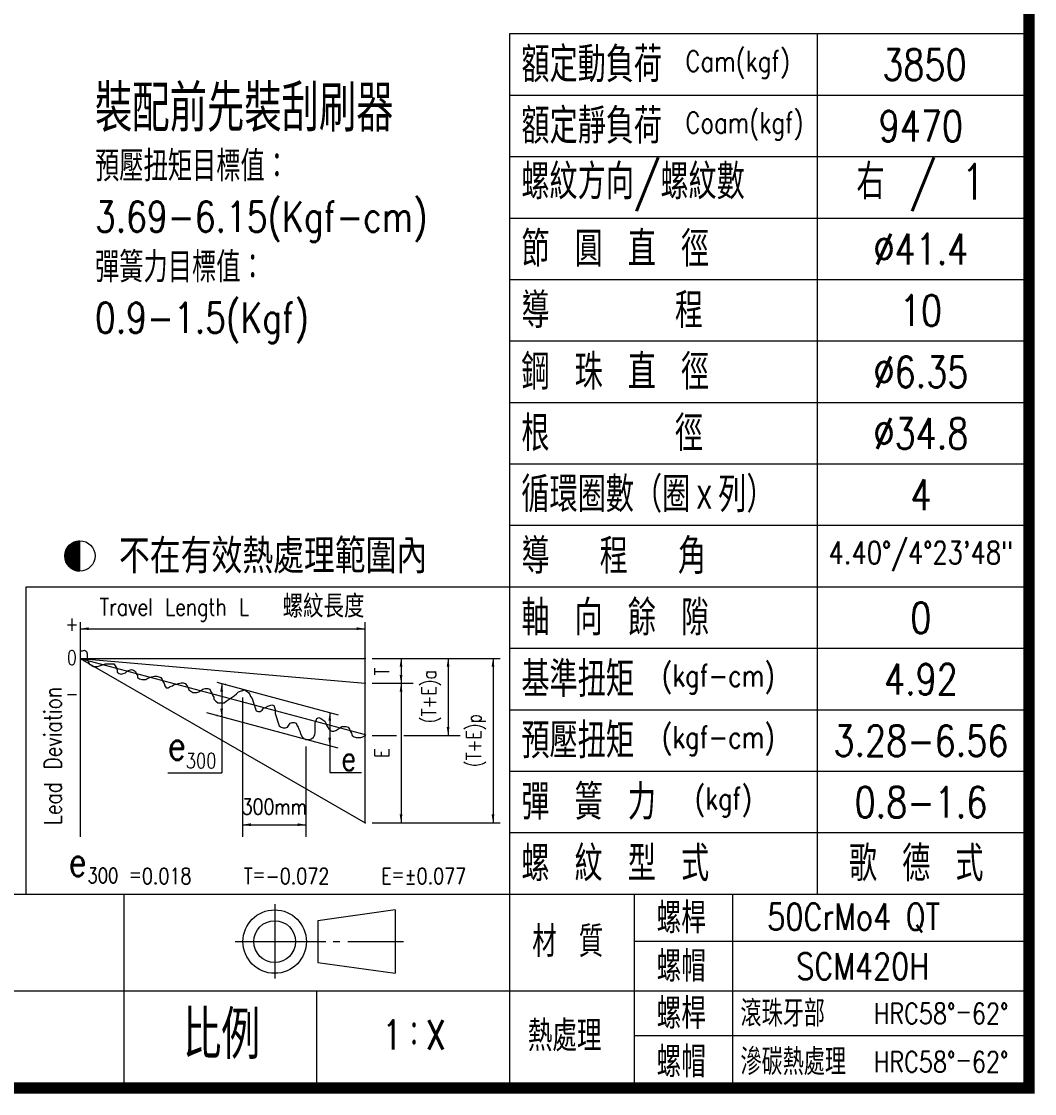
# Model space of a CAD drawing. Header units: millimetres. Extents: x 3359 to 4072, y -360 to 145.
# Drawn here: x 3861.8 to 4072.3, y -359.9 to -137.2 of the extents above; entities that cross this region are included whole.
import ezdxf
from ezdxf.enums import TextEntityAlignment as Align

# ---------------------------------------------------------------- set-up
doc = ezdxf.new("R2010")
doc.units = ezdxf.units.MM
doc.header["$LTSCALE"] = 10
doc.layers.get('0').update_dxf_attribs({"linetype": 'CONTINUOUS'})
for name, color, linetype, lineweight in [('str', 7, 'CONTINUOUS', 25), ('txt', 3, 'CONTINUOUS', 9), ('標籤(紅)', 2, 'CONTINUOUS', 30), ('標籤(黑)', 64, 'CONTINUOUS', 30)]:
    doc.layers.add(name, color=color, linetype=linetype, lineweight=lineweight)
doc.styles.add('SIMPLEX', font='SIMPLEX.shx', dxfattribs={"width": 0.8, "height": 6.3, "bigfont": 'chineset.shx'})
doc.styles.add('SIMPLEX2', font='txt.shx', dxfattribs={"width": 0.8, "height": 7.6, "bigfont": 'chineset.shx'})
doc.styles.get("Standard").update_dxf_attribs({"font": 'TXT', "width": 0.8, "bigfont": 'CHINESET'})
doc.styles.add('STANDARD0.8', font='txt.shx', dxfattribs={"width": 0.8, "height": 1.388794, "bigfont": 'chineset.shx'})

# ---------------------------------------------------------------- blocks, each defined once
blk = doc.blocks.new('*X64')
at = {"color": 0}
for p, q in [((509.05, 87.85), (512.19, 87.85)), ((509.09, 87.9), (512.19, 87.9)), ((509.13, 87.95), (512.19, 87.95)), ((509.18, 88), (512.19, 88)), ((509.22, 88.05), (512.19, 88.05)), ((509.27, 88.1), (512.19, 88.1)), ((509.31, 88.15), (512.19, 88.15)), ((509.36, 88.2), (512.19, 88.2)), ((509.41, 88.25), (512.19, 88.25)), ((509.47, 88.3), (512.19, 88.3)), ((509.52, 88.35), (512.19, 88.35)), ((509.58, 88.4), (512.19, 88.4)), ((509.64, 88.45), (512.19, 88.45)), ((509.7, 88.5), (512.19, 88.5)), ((509.76, 88.55), (512.19, 88.55)), ((509.83, 88.6), (512.19, 88.6)), ((509.9, 88.65), (512.19, 88.65)), ((509.97, 88.7), (512.19, 88.7)), ((510.05, 88.75), (512.19, 88.75)), ((510.13, 88.8), (512.19, 88.8)), ((510.22, 88.85), (512.19, 88.85)), ((510.31, 88.9), (512.19, 88.9)), ((510.41, 88.95), (512.19, 88.95)), ((510.51, 89), (512.19, 89)), ((510.62, 89.05), (512.19, 89.05)), ((510.75, 89.1), (512.19, 89.1)), ((510.89, 89.15), (512.19, 89.15)), ((511.04, 89.2), (512.19, 89.2)), ((511.22, 89.25), (512.19, 89.25)), ((511.45, 89.3), (512.19, 89.3)), ((511.81, 89.35), (512.19, 89.35)), ((508.19, 85.6), (512.19, 85.6)), ((508.19, 85.55), (512.19, 85.55)), ((508.19, 85.5), (512.19, 85.5)), ((508.19, 85.45), (512.19, 85.45)), ((508.19, 85.4), (512.19, 85.4)), ((508.19, 85.35), (512.19, 85.35)), ((508.19, 85.3), (512.19, 85.3)), ((508.19, 85.25), (512.19, 85.25)), ((508.19, 85.2), (512.19, 85.2)), ((508.19, 85.15), (512.19, 85.15)), ((508.2, 85.7), (512.19, 85.7)), ((508.2, 85.65), (512.19, 85.65)), ((508.2, 85.1), (512.19, 85.1)), ((508.2, 85.05), (512.19, 85.05)), ((508.21, 85.8), (512.19, 85.8)), ((508.21, 85.75), (512.19, 85.75)), ((508.22, 85.9), (512.19, 85.9)), ((508.22, 85.85), (512.19, 85.85)), ((508.23, 85.95), (512.19, 85.95)), ((508.24, 86), (512.19, 86)), ((508.25, 86.1), (512.19, 86.1)), ((508.25, 86.05), (512.19, 86.05)), ((508.26, 86.15), (512.19, 86.15)), ((508.27, 86.2), (512.19, 86.2)), ((508.29, 86.25), (512.19, 86.25)), ((508.3, 86.3), (512.19, 86.3)), ((508.31, 86.35), (512.19, 86.35)), ((508.32, 86.4), (512.19, 86.4)), ((508.34, 86.45), (512.19, 86.45)), ((508.35, 86.5), (512.19, 86.5)), ((508.37, 86.55), (512.19, 86.55)), ((508.38, 86.6), (512.19, 86.6)), ((508.4, 86.65), (512.19, 86.65)), ((508.42, 86.7), (512.19, 86.7)), ((508.43, 86.75), (512.19, 86.75)), ((508.45, 86.8), (512.19, 86.8)), ((508.47, 86.85), (512.19, 86.85)), ((508.49, 86.9), (512.19, 86.9)), ((508.51, 86.95), (512.19, 86.95)), ((508.54, 87), (512.19, 87)), ((508.56, 87.05), (512.19, 87.05)), ((508.58, 87.1), (512.19, 87.1)), ((508.61, 87.15), (512.19, 87.15)), ((508.63, 87.2), (512.19, 87.2)), ((508.66, 87.25), (512.19, 87.25)), ((508.68, 87.3), (512.19, 87.3)), ((508.71, 87.35), (512.19, 87.35)), ((508.74, 87.4), (512.19, 87.4)), ((508.77, 87.45), (512.19, 87.45)), ((508.8, 87.5), (512.19, 87.5)), ((508.83, 87.55), (512.19, 87.55)), ((508.87, 87.6), (512.19, 87.6)), ((508.9, 87.65), (512.19, 87.65)), ((508.94, 87.7), (512.19, 87.7)), ((508.97, 87.75), (512.19, 87.75)), ((509.01, 87.8), (512.19, 87.8)), ((508.2, 85), (512.19, 85)), ((508.21, 84.95), (512.19, 84.95)), ((508.21, 84.9), (512.19, 84.9)), ((508.22, 84.85), (512.19, 84.85)), ((508.23, 84.8), (512.19, 84.8)), ((508.23, 84.75), (512.19, 84.75)), ((508.24, 84.7), (512.19, 84.7)), ((508.25, 84.65), (512.19, 84.65)), ((508.26, 84.6), (512.19, 84.6)), ((508.27, 84.55), (512.19, 84.55)), ((508.28, 84.5), (512.19, 84.5)), ((508.29, 84.45), (512.19, 84.45)), ((508.31, 84.4), (512.19, 84.4)), ((508.32, 84.35), (512.19, 84.35)), ((508.33, 84.3), (512.19, 84.3)), ((508.35, 84.25), (512.19, 84.25)), ((508.36, 84.2), (512.19, 84.2)), ((508.38, 84.15), (512.19, 84.15)), ((508.39, 84.1), (512.19, 84.1)), ((508.41, 84.05), (512.19, 84.05)), ((508.43, 84), (512.19, 84)), ((508.45, 83.95), (512.19, 83.95)), ((508.47, 83.9), (512.19, 83.9)), ((508.49, 83.85), (512.19, 83.85)), ((508.51, 83.8), (512.19, 83.8)), ((508.53, 83.75), (512.19, 83.75)), ((508.55, 83.7), (512.19, 83.7)), ((508.57, 83.65), (512.19, 83.65)), ((508.6, 83.6), (512.19, 83.6)), ((508.62, 83.55), (512.19, 83.55)), ((508.65, 83.5), (512.19, 83.5)), ((508.68, 83.45), (512.19, 83.45)), ((508.7, 83.4), (512.19, 83.4)), ((508.73, 83.35), (512.19, 83.35)), ((508.76, 83.3), (512.19, 83.3)), ((508.79, 83.25), (512.19, 83.25)), ((508.83, 83.2), (512.19, 83.2)), ((508.86, 83.15), (512.19, 83.15)), ((508.89, 83.1), (512.19, 83.1)), ((508.93, 83.05), (512.19, 83.05)), ((508.96, 83), (512.19, 83)), ((509, 82.95), (512.19, 82.95)), ((509.04, 82.9), (512.19, 82.9)), ((509.08, 82.85), (512.19, 82.85)), ((509.12, 82.8), (512.19, 82.8)), ((509.16, 82.75), (512.19, 82.75)), ((509.21, 82.7), (512.19, 82.7)), ((509.25, 82.65), (512.19, 82.65)), ((509.3, 82.6), (512.19, 82.6)), ((509.35, 82.55), (512.19, 82.55)), ((509.4, 82.5), (512.19, 82.5)), ((509.45, 82.45), (512.19, 82.45)), ((509.5, 82.4), (512.19, 82.4)), ((509.56, 82.35), (512.19, 82.35)), ((509.62, 82.3), (512.19, 82.3)), ((509.68, 82.25), (512.19, 82.25)), ((509.74, 82.2), (512.19, 82.2)), ((509.81, 82.15), (512.19, 82.15)), ((509.88, 82.1), (512.19, 82.1)), ((509.95, 82.05), (512.19, 82.05)), ((510.03, 82), (512.19, 82)), ((510.11, 81.95), (512.19, 81.95)), ((510.19, 81.9), (512.19, 81.9)), ((510.28, 81.85), (512.19, 81.85)), ((510.38, 81.8), (512.19, 81.8)), ((510.48, 81.75), (512.19, 81.75)), ((510.59, 81.7), (512.19, 81.7)), ((510.71, 81.65), (512.19, 81.65)), ((510.84, 81.6), (512.19, 81.6)), ((510.99, 81.55), (512.19, 81.55)), ((511.17, 81.5), (512.19, 81.5)), ((511.38, 81.45), (512.19, 81.45)), ((511.68, 81.4), (512.19, 81.4))]:
    blk.add_line(p, q, dxfattribs=at)
blk = doc.blocks.new('Heat-sign-1')
at = {"color": 3}
blk.add_line((0.289, -0.16), (0.289, 0.25), dxfattribs=at)
blk.add_circle((0.289, 0.045), 0.205, dxfattribs=at)
at = {"color": 3, "xscale": 0.05123695244440038, "yscale": 0.05123695244440038, "zscale": 0.05123695244440038}
blk.add_blockref('*X64', (-25.954, -4.329), dxfattribs=at)
at = {"color": 3, "width": 0.9}
blk.add_text('不在有效熱處理範圍內', height=0.4638, dxfattribs=at).set_placement((0.818, -0.191))
blk = doc.blocks.new('e300-1')
at = {"color": 3}
for p, q in [((0.4071, -0.2626), (0.4071, -1.8633)), ((2.5321, -1.7586), (2.5321, -0.2626)), ((0.4071, -0.4768), (0.4231, -0.4768)), ((0.4231, -0.4768), (0.4383, -0.4718)), ((0.4383, -0.4718), (0.4536, -0.4819)), ((0.4071, -0.5317), (2.5321, -1.7586)), ((0.4071, -0.5317), (2.5321, -1.1011)), ((0.4071, -0.5317), (2.5321, -0.7176)), ((0.4071, -0.5317), (2.5321, -0.5317)), ((0.4536, -0.4819), (0.4587, -0.4972)), ((0.4587, -0.4972), (0.4587, -0.5429)), ((0.4587, -0.5429), (0.4688, -0.5581)), ((0.4688, -0.5581), (0.4739, -0.5733)), ((0.4739, -0.5733), (0.5044, -0.5936)), ((0.5044, -0.5936), (0.5349, -0.5936)), ((0.5349, -0.5936), (0.5501, -0.5886)), ((0.5501, -0.5886), (0.5654, -0.5835)), ((0.5654, -0.5835), (0.5806, -0.5784)), ((0.5806, -0.5784), (0.5959, -0.5733)), ((0.5959, -0.5733), (0.6569, -0.5733)), ((0.6569, -0.5733), (0.667, -0.5886)), ((0.667, -0.5886), (0.6772, -0.6038)), ((0.6772, -0.6038), (0.6823, -0.619)), ((0.6823, -0.619), (0.6823, -0.6343)), ((0.6823, -0.6343), (0.6975, -0.6444)), ((0.728, -0.6444), (0.7433, -0.6393)), ((0.7433, -0.6393), (0.7585, -0.6241)), ((0.7585, -0.6241), (0.7737, -0.619)), ((0.7737, -0.619), (0.789, -0.614)), ((0.789, -0.614), (0.8042, -0.619)), ((0.8042, -0.619), (0.8195, -0.6292)), ((0.8195, -0.6292), (0.8246, -0.6444)), ((0.6975, -0.6444), (0.7128, -0.6495)), ((0.7128, -0.6495), (0.728, -0.6444)), ((0.8246, -0.6444), (0.8347, -0.6597)), ((0.8347, -0.6597), (0.8347, -0.6749)), ((0.8347, -0.6749), (0.85, -0.685)), ((0.85, -0.685), (0.8652, -0.6901)), ((0.8652, -0.6901), (0.8957, -0.6901)), ((0.8957, -0.6901), (0.911, -0.68)), ((0.911, -0.68), (0.9262, -0.6749)), ((0.9262, -0.6749), (0.9414, -0.6698)), ((0.9414, -0.6698), (0.9618, -0.6647)), ((0.9618, -0.6647), (0.977, -0.6647)), ((0.977, -0.6647), (0.9923, -0.6698)), ((0.9923, -0.6698), (1.0075, -0.6749)), ((1.0075, -0.6749), (1.0177, -0.6901)), ((1.0177, -0.6901), (1.0228, -0.7054)), ((1.0228, -0.7054), (1.0329, -0.7206)), ((1.1396, -0.7206), (1.16, -0.7155)), ((1.16, -0.7155), (1.1752, -0.7155)), ((1.1752, -0.7155), (1.1905, -0.7206)), ((1.4251, -0.7107), (2.3322, -0.9537)), ((1.0329, -0.7206), (1.038, -0.7358)), ((1.038, -0.7358), (1.0482, -0.7511)), ((1.0482, -0.7511), (1.0634, -0.7511)), ((1.0634, -0.7511), (1.0787, -0.7409)), ((1.0787, -0.7409), (1.0939, -0.7358)), ((1.0939, -0.7358), (1.1091, -0.7257)), ((1.1091, -0.7257), (1.1244, -0.7257)), ((1.1244, -0.7257), (1.1396, -0.7206)), ((1.1905, -0.7206), (1.2057, -0.7358)), ((1.2057, -0.7358), (1.2108, -0.7511)), ((1.2108, -0.7511), (1.2159, -0.7663)), ((1.2159, -0.7663), (1.2311, -0.7764)), ((1.2311, -0.7764), (1.2464, -0.7866)), ((1.2464, -0.7866), (1.2768, -0.7866)), ((1.2768, -0.7866), (1.2921, -0.7815)), ((1.2921, -0.7815), (1.3226, -0.7612)), ((1.3226, -0.7612), (1.3378, -0.7561)), ((1.3378, -0.7561), (1.3582, -0.7561)), ((1.3582, -0.7561), (1.3734, -0.7612)), ((1.3734, -0.7612), (1.3785, -0.7764)), ((1.3785, -0.7764), (1.3887, -0.7917)), ((1.3887, -0.7917), (1.3937, -0.8069)), ((1.5564, -0.812), (1.5716, -0.7968)), ((1.5716, -0.7968), (1.5868, -0.7815)), ((1.5868, -0.7815), (1.6021, -0.7764)), ((1.6021, -0.7764), (1.6173, -0.7714)), ((1.6173, -0.7714), (1.6326, -0.7663)), ((1.6326, -0.7663), (1.6478, -0.7764)), ((1.6478, -0.7764), (1.6631, -0.7866)), ((1.6631, -0.7866), (1.6732, -0.8018)), ((1.3937, -0.8069), (1.4039, -0.8221)), ((1.4039, -0.8221), (1.4039, -0.8374)), ((1.4039, -0.8374), (1.4191, -0.8526)), ((1.4191, -0.8526), (1.4344, -0.8628)), ((1.4344, -0.8628), (1.4801, -0.8628)), ((1.4801, -0.8628), (1.4954, -0.8526)), ((1.4954, -0.8526), (1.5106, -0.8425)), ((1.5106, -0.8425), (1.5564, -0.812)), ((1.6732, -0.8018), (1.6783, -0.8171)), ((1.6783, -0.8171), (1.6885, -0.8323)), ((1.6885, -0.8323), (1.6986, -0.8628)), ((1.6986, -0.8628), (1.7037, -0.878)), ((1.7037, -0.878), (1.7088, -0.8932)), ((1.8206, -0.8831), (1.8359, -0.878)), ((1.8359, -0.878), (1.8511, -0.8831)), ((2.3314, -1.2013), (1.3504, -0.9384)), ((1.7088, -0.8932), (1.7139, -0.9085)), ((1.7139, -0.9085), (1.719, -0.9237)), ((1.719, -0.9237), (1.7342, -0.9288)), ((1.7342, -0.9288), (1.7495, -0.9288)), ((1.7495, -0.9288), (1.7647, -0.9186)), ((1.7647, -0.9186), (1.7749, -0.9034)), ((1.7749, -0.9034), (1.7901, -0.8983)), ((1.7901, -0.8983), (1.8054, -0.8882)), ((1.8054, -0.8882), (1.8206, -0.8831)), ((1.8511, -0.8831), (1.8562, -0.8983)), ((1.8562, -0.8983), (1.8613, -0.9135)), ((1.8613, -0.9135), (1.8613, -0.944)), ((1.8613, -0.944), (1.8663, -0.9592)), ((1.8663, -0.9592), (1.8714, -0.9745)), ((1.8714, -0.9745), (1.8816, -1.0049)), ((1.8816, -1.0049), (1.8867, -1.0202)), ((1.8867, -1.0202), (1.8918, -1.0354)), ((1.8918, -1.0354), (1.907, -1.0456)), ((1.9527, -1.0456), (1.9629, -1.0303)), ((1.9629, -1.0303), (1.9731, -1.0151)), ((1.9731, -1.0151), (1.9883, -1.01)), ((1.9883, -1.01), (2.0036, -1.01)), ((2.0036, -1.01), (2.0188, -1.0151)), ((2.0188, -1.0151), (2.0239, -1.0303)), ((2.0239, -1.0303), (2.034, -1.0456)), ((2.1611, -1.01), (2.1662, -0.9948)), ((2.1611, -1.083), (2.1611, -1.01)), ((2.1662, -0.9948), (2.1713, -0.9796)), ((2.1713, -0.9796), (2.1865, -0.9745)), ((2.1865, -0.9745), (2.2017, -0.9796)), ((2.2017, -0.9796), (2.2322, -0.9999)), ((2.2322, -0.9999), (2.2424, -1.0202)), ((2.2424, -1.0202), (2.2475, -1.0354)), ((2.2475, -1.0354), (2.2576, -1.0506)), ((1.907, -1.0456), (1.9222, -1.0506)), ((1.9222, -1.0506), (1.9375, -1.0506)), ((1.9375, -1.0506), (1.9527, -1.0456)), ((2.034, -1.0456), (2.0391, -1.0608)), ((2.0391, -1.0608), (2.0442, -1.076)), ((2.0442, -1.076), (2.0524, -1.1006)), ((2.2576, -1.0506), (2.2678, -1.0659)), ((2.2678, -1.0659), (2.2831, -1.076)), ((2.2831, -1.076), (2.2983, -1.076)), ((2.2983, -1.076), (2.3135, -1.071)), ((2.3135, -1.071), (2.344, -1.0506)), ((2.344, -1.0506), (2.3593, -1.0405)), ((2.3593, -1.0405), (2.3898, -1.0405)), ((2.3898, -1.0405), (2.405, -1.0456)), ((2.405, -1.0456), (2.4152, -1.0608)), ((2.4152, -1.0608), (2.4203, -1.076)), ((2.4203, -1.076), (2.4304, -1.0913)), ((2.4304, -1.0913), (2.4355, -1.1065)), ((2.4355, -1.1065), (2.4508, -1.1167)), ((2.4508, -1.1167), (2.466, -1.1217)), ((2.5016, -1.1217), (2.5168, -1.1167)), ((2.5168, -1.1167), (2.5321, -1.1065)), ((2.5321, -1.1065), (2.5371, -1.1014)), ((2.466, -1.1217), (2.5016, -1.1217)), ((1.0592, -1.3863), (1.4631, -1.3863)), ((2.27, -1.3844), (2.5058, -1.3844))]:
    blk.add_line(p, q, dxfattribs=at)
at = {"color": 3, "linetype": 'ByBlock'}
for p, q in [((0.4071, -0.3108), (2.5321, -0.3108)), ((2.5857, -0.5317), (3.5406, -0.5317)), ((2.8009, -0.5317), (2.8009, -0.7176)), ((3.1522, -0.5317), (3.1522, -1.1065)), ((3.4871, -0.5317), (3.4871, -1.7586)), ((2.5857, -0.7176), (2.8903, -0.7176)), ((2.8009, -0.7176), (2.8009, -1.7586)), ((1.4631, -0.7209), (1.4631, -1.3863)), ((1.6173, -0.825), (1.6173, -1.863)), ((2.8009, -0.8427), (2.8009, -0.9679)), ((2.27, -0.9381), (2.27, -1.3844)), ((2.5857, -1.1065), (2.7679, -1.1065)), ((2.822, -1.1065), (3.2416, -1.1065)), ((2.0909, -1.1905), (2.0909, -1.863)), ((2.5857, -1.7586), (3.5406, -1.7586)), ((1.6173, -1.7736), (2.0909, -1.7736))]:
    blk.add_line(p, q, dxfattribs=at)
at = {"color": 3}
blk.add_arc((2.1053, -1.083), 0.0558, 198.44847, 0, dxfattribs=at)
at = {"color": 3, "linetype": 'ByBlock'}
for p in [(2.5321, -0.5317), (2.5321, -0.5317), (2.5321, -0.5317), (2.5321, -0.7176), (2.5321, -0.7176), (2.8009, -0.7176), (2.8009, -0.7176), (1.4903, -0.7282), (1.6173, -0.7714), (1.4283, -0.9593), (1.4631, -0.9593), (2.5321, -1.1065), (3.1522, -1.1065), (2.0909, -1.1369), (2.5321, -1.7586), (2.5321, -1.7586), (2.8009, -1.7586), (3.4871, -1.7586), (2.0909, -1.7736)]:
    blk.add_point(p, dxfattribs=at)
for points in [[(0.4696, -0.3004), (0.4696, -0.3212), (0.4071, -0.3108)], [(2.4695, -0.3004), (2.4695, -0.3212), (2.5321, -0.3108)], [(2.8114, -0.5943), (2.7905, -0.5943), (2.8009, -0.5317)], [(3.1418, -0.5943), (3.1627, -0.5943), (3.1522, -0.5317)], [(3.4767, -0.5943), (3.4975, -0.5943), (3.4871, -0.5317)], [(1.4726, -0.7806), (1.4518, -0.7806), (1.4622, -0.718)], [(2.7905, -0.655), (2.8114, -0.655), (2.8009, -0.7176)], [(2.7905, -0.7802), (2.8114, -0.7802), (2.8009, -0.7176)], [(1.4723, -0.9067), (1.4515, -0.9067), (1.4619, -0.9692)], [(2.2795, -0.9978), (2.2587, -0.9978), (2.2691, -0.9353)], [(3.1418, -1.0439), (3.1627, -1.0439), (3.1522, -1.1065)], [(2.2792, -1.1239), (2.2583, -1.1239), (2.2688, -1.1865)], [(2.7905, -1.696), (2.8114, -1.696), (2.8009, -1.7586)], [(3.4767, -1.696), (3.4975, -1.696), (3.4871, -1.7586)], [(1.6799, -1.7632), (1.6799, -1.7841), (1.6173, -1.7736)], [(2.0283, -1.7632), (2.0283, -1.7841), (2.0909, -1.7736)]]:
    blk.add_solid(points, dxfattribs=at)
at = {"color": 3, "width": 0.9}
blk.add_text('螺紋長度', height=0.16962, dxfattribs=at).set_placement((1.917, -0.2279))
at = {"color": 3, "linetype": 'ByBlock', "width": 0.8}
for s, height, p in [('Travel Length L', 0.128705, (1.1091, -0.1484)), ('300mm', 0.11798, (1.8552, -1.6389))]:
    blk.add_text(s, height=height, dxfattribs=at).set_placement(p, align=Align.MIDDLE_CENTER)
for s, p in [('+', (0.3445, -0.2733)), ('0', (0.3445, -0.5265)), ('-', (0.3445, -0.7937))]:
    blk.add_text(s, height=0.1073, dxfattribs=at).set_placement(p, align=Align.MIDDLE)
for s, height, p in [('T', 0.1073, (2.6579, -0.6297)), ('(T+E)a', 0.10725, (3.0092, -0.8172)), ('(T+E)p', 0.10725, (3.3441, -1.1451)), ('E', 0.1073, (2.6579, -1.2381))]:
    blk.add_text(s, height=height, rotation=90, dxfattribs=at).set_placement(p, align=Align.MIDDLE_CENTER)
blk.add_text('Lead Deviation', height=0.128705, rotation=90, dxfattribs=at).set_placement((0.1991, -1.2609), align=Align.MIDDLE)
at = {"color": 3, "width": 0.8}
for s, height, p in [('e', 0.2145, (1.1942, -1.1827)), ('300', 0.11154, (1.4231, -1.296)), ('e', 0.1788, (2.4655, -1.2794))]:
    blk.add_text(s, height=height, dxfattribs=at).set_placement(p, align=Align.MIDDLE_RIGHT)
blk = doc.blocks.new('The-third-1')
at = {"color": 3}
for p, q in [((0.02, 7.21), (0.02, -7.12)), ((23.29, 6.13), (8.37, 4.04)), ((23.29, 6.13), (23.29, -6.11)), ((8.37, 4.04), (8.37, -4.02)), ((-7.63, 0.01), (9.87, 0.01)), ((11.33, 0.01), (12.58, 0.01)), ((14.16, 0.01), (24.88, 0.01)), ((8.37, -4.02), (23.29, -6.11))]:
    blk.add_line(p, q, dxfattribs=at)
for radius in [6.12, 4.03]:
    blk.add_circle((0.02, 0.01), radius, dxfattribs=at)
blk = doc.blocks.new('e300-sign-1')
at = {"color": 3, "width": 0.8}
for s, height, p in [('e', 0.1943, (0.1103, 0.0405)), ('300', 0.10103, (0.3241, -0.0523))]:
    blk.add_text(s, height=height, dxfattribs=at).set_placement(p, align=Align.MIDDLE_RIGHT)

msp = doc.modelspace()

# ---------------------------------------------------------------- linework, layer by layer
at = {"layer": 'str', "const_width": 2.3646}
msp.add_lwpolyline([(3359.946, -358.7646), (4071.1006, -358.7646), (4071.1006, 144.1233), (3359.946, 144.1233)], close=True, dxfattribs=at)
msp.add_lwpolyline([(3359.946, -358.7646), (4071.1006, -358.7646), (4071.1006, 144.1233), (3359.946, 144.1233)], close=True, dxfattribs=at)
at = {"layer": 'txt'}
for p, q in [((4071.1006, -139.7853), (3963.2176, -139.7853)), ((3963.2176, -139.7853), (3963.2176, -358.7646)), ((4071.1006, -139.7853), (3963.2176, -139.7853)), ((3963.2176, -139.7853), (3963.2176, -358.7646)), ((4027.1855, -318.5675), (4027.1855, -139.7853)), ((4027.1855, -318.5675), (4027.1855, -139.7853)), ((4071.1006, -152.5555), (3963.2176, -152.5555)), ((4071.1006, -152.5555), (3963.2176, -152.5555)), ((4071.1006, -165.3256), (3963.2176, -165.3256)), ((4071.1006, -165.3256), (3963.2176, -165.3256)), ((4071.1006, -178.0958), (3963.2176, -178.0958)), ((4071.1006, -178.0958), (3963.2176, -178.0958)), ((4071.1006, -190.8659), (3963.2176, -190.8659)), ((4071.1006, -190.8659), (3963.2176, -190.8659)), ((4071.1006, -203.6361), (3963.2176, -203.6361)), ((4071.1006, -203.6361), (3963.2176, -203.6361)), ((4071.1006, -216.4063), (3963.2176, -216.4063)), ((4071.1006, -216.4063), (3963.2176, -216.4063)), ((4071.1006, -229.1764), (3963.2176, -229.1764)), ((4071.1006, -229.1764), (3963.2176, -229.1764)), ((4071.1006, -241.9466), (3963.2176, -241.9466)), ((4071.1006, -241.9466), (3963.2176, -241.9466)), ((4071.1006, -254.7167), (3862.6975, -254.7167)), ((3862.6975, -254.7167), (3862.6975, -318.5675)), ((4071.1006, -254.7167), (3862.6975, -254.7167)), ((3862.6975, -254.7167), (3862.6975, -318.5675)), ((4071.1006, -267.4869), (3963.2176, -267.4869)), ((4071.1006, -267.4869), (3963.2176, -267.4869)), ((4071.1006, -280.257), (3963.2176, -280.257)), ((4071.1006, -280.257), (3963.2176, -280.257)), ((4071.1006, -293.0272), (3963.2176, -293.0272)), ((4071.1006, -293.0272), (3963.2176, -293.0272)), ((4071.1006, -305.7974), (3963.2176, -305.7974)), ((4071.1006, -305.7974), (3963.2176, -305.7974)), ((4071.1006, -318.5675), (3629.4465, -318.5675)), ((4071.1006, -318.5675), (3629.4465, -318.5675)), ((3883.1171, -358.7646), (3883.1171, -318.5675)), ((3883.1171, -358.7646), (3883.1171, -318.5675)), ((3989.1817, -358.7646), (3989.1817, -318.5675)), ((3989.1817, -358.7646), (3989.1817, -318.5675)), ((4009.6229, -358.7646), (4009.6229, -318.5675)), ((4009.6229, -358.7646), (4009.6229, -318.5675)), ((4071.1006, -328.3874), (3989.1818, -328.3874)), ((4071.1006, -328.3874), (3989.1818, -328.3874)), ((4071.1006, -338.666), (3779.4911, -338.666)), ((4071.1006, -338.666), (3779.4911, -338.666)), ((3923.1674, -358.7646), (3923.1674, -338.666)), ((3923.1674, -358.7646), (3923.1674, -338.666)), ((4071.1006, -347.975), (3989.1818, -347.975)), ((4071.1006, -347.975), (3989.1818, -347.975))]:
    msp.add_line(p, q, dxfattribs=at)

# ---------------------------------------------------------------- block references
for name, p, xscale, yscale, zscale in [('Heat-sign-1', (3869.5133, -248.9293), 15.34307897053768, 15.34307897053768, 15.34307897053768), ('Heat-sign-1', (3869.5133, -248.9293), 15.34307897053768, 15.34307897053768, 15.34307897053768), ('e300-1', (3862.6975, -254.7167), 27.83738729001804, 27.83738729001804, 27.83738729001804), ('e300-1', (3862.6975, -254.7167), 27.83738729001804, 27.83738729001804, 27.83738729001804), ('e300-sign-1', (3871.9157, -313.0221), 30.93035446055838, 30.93035446055838, 30.93035446055838), ('e300-sign-1', (3871.9157, -313.0221), 30.93035446055838, 30.93035446055838, 30.93035446055838), ('The-third-1', (3914.3884, -328.3821), 1.077052759085881, 1.077052759085881, 1.077052759085881), ('The-third-1', (3914.3884, -328.3821), 1.077052759085881, 1.077052759085881, 1.077052759085881)]:
    msp.add_blockref(name, p, dxfattribs=dict(at, xscale=xscale, yscale=yscale, zscale=zscale))

# ---------------------------------------------------------------- texts
at = {"layer": 'str', "char_height": 4.33595, "attachment_point": 4, "style": 'SIMPLEX'}
for s, insert, width in [('Cam(kgf)', (3999.7552, -146.1704), 29.834359), ('Cam(kgf)', (3999.7552, -146.1704), 29.834359), ('Coam(kgf)', (3999.7552, -158.9405), 31.40527), ('Coam(kgf)', (3999.7552, -158.9405), 31.40527)]:
    msp.add_mtext(s, dxfattribs=dict(at, insert=insert, width=width))
at = {"layer": 'txt', "style": 'SIMPLEX', "width": 0.8}
msp.add_text('3850', height=6.38802, dxfattribs=at).set_placement((4040.6462, -149.3644))
at = {"layer": 'txt'}
for s, insert, char_height, width, attachment_point in [('額定動負荷', (3965.6704, -146.1704), 7.30641, 37.381246, 4), ('額定動負荷', (3965.6704, -146.1704), 7.30641, 37.381246, 4), ('額定靜負荷', (3965.6704, -158.9405), 7.30641, 37.381246, 4), ('額定靜負荷', (3965.6704, -158.9405), 7.30641, 37.381246, 4), ('螺紋方向/螺紋數', (3965.6704, -171.7107), 7.30641, 58.451065, 4), ('螺紋方向/螺紋數', (3965.6704, -171.7107), 7.30641, 58.451065, 4), ('右 / 1', (4048.6768, -171.7107), 7.31089, 43.913798, 5), ('右 / 1', (4048.6768, -171.7107), 7.31089, 43.913798, 5), ('節 圓 直 徑', (3965.6704, -184.4809), 7.30641, 58.451065, 4), ('節 圓 直 徑', (3965.6704, -184.4809), 7.30641, 58.451065, 4), ('導     程', (3965.6704, -197.251), 7.30641, 58.451065, 4), ('導     程', (3965.6704, -197.251), 7.30641, 58.451065, 4), ('鋼 珠 直 徑', (3965.6704, -210.0212), 7.30641, 58.451065, 4), ('鋼 珠 直 徑', (3965.6704, -210.0212), 7.30641, 58.451065, 4), ('根     徑', (3965.6704, -222.7913), 7.30641, 58.451065, 4), ('根     徑', (3965.6704, -222.7913), 7.30641, 58.451065, 4), ('循環圈數（圈ｘ列）', (3965.6704, -235.5615), 7.30641, 65.315869, 4), ('循環圈數（圈ｘ列）', (3965.6704, -235.5615), 7.30641, 65.315869, 4), ('導  程  角', (3965.6704, -248.3316), 7.30641, 58.451065, 4), ('導  程  角', (3965.6704, -248.3316), 7.30641, 58.451065, 4), ('軸 向 餘 隙', (3965.6704, -261.1018), 7.30641, 58.451065, 4), ('軸 向 餘 隙', (3965.6704, -261.1018), 7.30641, 58.451065, 4), ('基準扭矩', (3965.6704, -273.872), 7.30641, 31.661031, 4), ('基準扭矩', (3965.6704, -273.872), 7.30641, 31.661031, 4), ('預壓扭矩', (3965.6704, -286.6421), 7.30641, 31.661031, 4), ('預壓扭矩', (3965.6704, -286.6421), 7.30641, 31.661031, 4), ('彈 簧 力', (3965.6704, -299.4123), 7.30641, 34.55927, 4), ('彈 簧 力', (3965.6704, -299.4123), 7.30641, 34.55927, 4), ('螺 紋 型 式', (3965.6704, -312.1824), 7.30641, 51.838792, 4), ('螺 紋 型 式', (3965.6704, -312.1824), 7.30641, 51.838792, 4), ('歌 德 式', (4033.7163, -312.1824), 7.30629, 34.096458, 4), ('歌 德 式', (4033.7163, -312.1824), 7.30629, 34.096458, 4), ('螺桿', (3993.7779, -323.4774), 6.37902, 14.953733, 4), ('螺桿', (3993.7779, -323.4774), 6.37902, 14.953733, 4), ('材 質', (3967.9228, -328.3821), 6.37902, 20.762305, 4), ('材 質', (3967.9228, -328.3821), 6.37902, 20.762305, 4), ('螺帽', (3993.7779, -333.5267), 6.37902, 14.953733, 4), ('螺帽', (3993.7779, -333.5267), 6.37902, 14.953733, 4), ('螺桿', (3993.7779, -343.3205), 6.37902, 14.953733, 4), ('螺桿', (3993.7779, -343.3205), 6.37902, 14.953733, 4), ('滾珠牙部', (4011.1883, -343.3205), 5.47981, 26.412574, 4), ('滾珠牙部', (4011.1883, -343.3205), 5.47981, 26.412574, 4), ('比例', (3895.3188, -347.7441), 10.03599, 27.849496, 4), ('比例', (3895.3188, -347.7441), 10.03599, 27.849496, 4), ('熱處理', (3967.0063, -347.9754), 6.37902, 20.762305, 4), ('熱處理', (3967.0063, -347.9754), 6.37902, 20.762305, 4), ('螺帽', (3993.7779, -353.3698), 6.37902, 14.953733, 4), ('螺帽', (3993.7779, -353.3698), 6.37902, 14.953733, 4), ('滲碳熱處理', (4011.1883, -353.3698), 5.47981, 30.297136, 4), ('滲碳熱處理', (4011.1883, -353.3698), 5.47981, 30.297136, 4)]:
    msp.add_mtext(s, dxfattribs=dict(at, insert=insert, char_height=char_height, width=width, attachment_point=attachment_point))
for s, insert, char_height, width, attachment_point, style in [('9470', (4048.6768, -158.9405), 6.38802, 43.913798, 5, 'SIMPLEX'), ('%%C41.4', (4048.6768, -184.4809), 6.38802, 43.913798, 5, 'SIMPLEX'), ('10', (4048.6768, -197.251), 6.38802, 43.913798, 5, 'SIMPLEX'), ('%%C6.35', (4048.6768, -210.0212), 6.38802, 43.913798, 5, 'SIMPLEX'), ('%%C34.8', (4048.6768, -222.7913), 6.38802, 43.913798, 5, 'SIMPLEX'), ('4', (4048.6768, -235.5615), 6.388, 43.913798, 5, 'SIMPLEX'), ('4', (4048.6768, -235.5615), 6.388, 43.913798, 5, 'SIMPLEX'), ('4.40%%D/4%%D23\'48"', (4048.6768, -248.3316), 4.627392, 43.913798, 5, 'SIMPLEX'), ('0', (4048.6768, -261.1018), 6.388, 43.913798, 5, 'SIMPLEX'), ('0', (4048.6768, -261.1018), 6.388, 43.913798, 5, 'SIMPLEX'), ('(kgf-cm)', (3994.8585, -273.872), 4.56892, 36.531921, 4, 'SIMPLEX'), ('(kgf-cm)', (3994.8585, -273.872), 4.56892, 36.531921, 4, 'SIMPLEX'), ('4.92', (4048.6768, -273.872), 6.38802, 43.913798, 5, 'SIMPLEX'), ('(kgf-cm)', (3994.8585, -286.6421), 4.56892, 36.531921, 4, 'SIMPLEX'), ('(kgf-cm)', (3994.8585, -286.6421), 4.56892, 36.531921, 4, 'SIMPLEX'), ('3.28-6.56', (4048.6768, -286.6421), 6.38802, 43.913798, 5, 'SIMPLEX'), ('(kgf)', (4001.69, -299.4123), 4.56892, 22.756948, 4, 'SIMPLEX'), ('(kgf)', (4001.69, -299.4123), 4.56892, 22.756948, 4, 'SIMPLEX'), ('0.8-1.6', (4048.6768, -299.4123), 6.38802, 43.913798, 5, 'SIMPLEX'), ('＝0.018', (3884.1547, -314.7516), 3.33665, 16.743794, 4, 'STANDARD0.8'), ('＝0.018', (3884.1547, -314.7516), 3.33665, 16.743794, 4, 'STANDARD0.8'), ('T＝-0.072', (3907.997, -314.7516), 3.33665, 21.334639, 4, 'STANDARD0.8'), ('E＝%%P0.077', (3936.5406, -314.7516), 3.33665, 21.334639, 4, 'STANDARD0.8'), ('50CrMo4 QT', (4016.7533, -323.4774), 5.47981, 51.704838, 4, 'SIMPLEX'), ('50CrMo4 QT', (4016.7533, -323.4774), 5.47981, 51.704838, 4, 'SIMPLEX'), ('SCM420H', (4022.7689, -333.5267), 5.47981, 39.78327, 4, 'SIMPLEX'), ('SCM420H', (4022.7689, -333.5267), 5.47981, 39.78327, 4, 'SIMPLEX'), ('HRC58%%d－62%%d', (4038.8916, -343.3205), 4.262072, 33.329286, 4, 'SIMPLEX'), ('HRC58%%d－62%%d', (4038.8916, -343.3205), 4.262072, 33.329286, 4, 'SIMPLEX'), ('1：X', (3936.7572, -347.7441), 6.08867, 25.572341, 4, 'SIMPLEX'), ('1：X', (3936.7572, -347.7441), 6.08867, 25.572341, 4, 'SIMPLEX'), ('HRC58%%d－62%%d', (4038.8916, -353.3698), 4.262072, 33.329286, 4, 'SIMPLEX'), ('HRC58%%d－62%%d', (4038.8916, -353.3698), 4.262072, 33.329286, 4, 'SIMPLEX')]:
    msp.add_mtext(s, dxfattribs=dict(at, insert=insert, char_height=char_height, width=width, attachment_point=attachment_point, style=style))
at = {"layer": '標籤(紅)', "color": 2, "style": 'SIMPLEX2', "width": 0.8}
msp.add_text('裝配前先裝刮刷器', height=9.69295, dxfattribs=at).set_placement((3877.0781, -160.0813))
at = {"layer": '標籤(黑)', "insert": (3877.0765, -164.1014), "char_height": 6.3, "width": 98.696172, "attachment_point": 1, "style": 'SIMPLEX'}
msp.add_mtext('預壓扭矩目標值：\\P3.69-6.15(Kgf-cm)\\P彈簧力目標值：\\P0.9-1.5(Kgf)', dxfattribs=at)

doc.saveas('drawing.dxf')
